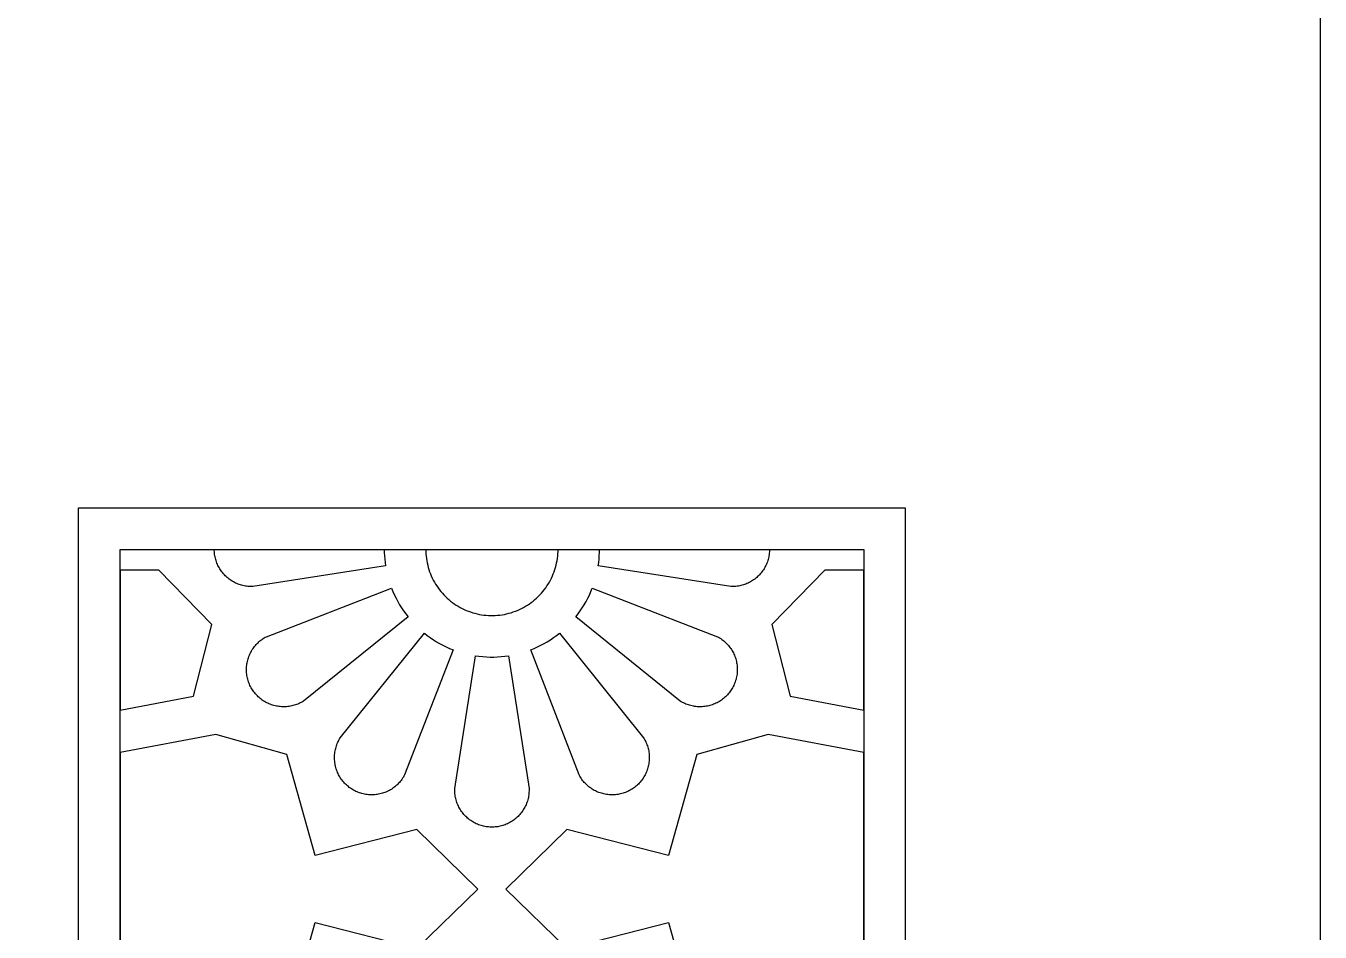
# Model space of a CAD drawing. Extents: x 0 to 1266, y 0 to 1438.
# Drawn here: x 954.5 to 1266.4, y 954.2 to 1172.4 of the extents above; entities that cross this region are included whole.
import ezdxf

# ---------------------------------------------------------------- set-up
doc = ezdxf.new("R2010")
doc.units = 0
doc.layers.add('Default_Layer', color=1, linetype='CONTINUOUS')

msp = doc.modelspace()

# ---------------------------------------------------------------- linework, layer by layer
at = {"layer": 'Default_Layer'}
for points in [[(0, 1438.2), (1266.43, 1438.2), (1266.43, 0), (0, 0), (0, 1438.2)], [(967.23, 1056.36), (1166.43, 1056.36), (1166.43, 381.84), (967.23, 381.84), (967.23, 1056.36)], [(977.23, 391.84), (977.23, 1046.36), (1156.43, 1046.36), (1156.43, 391.84), (977.23, 391.84)], [(994.94, 1010.96), (999.36, 1028.28), (986.59, 1041.36), (977.23, 1041.36), (977.23, 1007.62), (994.94, 1010.96)], [(1134.29, 1028.28), (1138.72, 1010.96), (1156.43, 1007.62), (1156.43, 1041.36), (1147.07, 1041.36), (1134.29, 1028.28)], [(1042.64, 1036.99), (1042.97, 1036.17), (1043.33, 1035.36), (1043.72, 1034.56), (1044.14, 1033.78), (1044.59, 1033), (1045.06, 1032.25), (1045.55, 1031.51), (1046.08, 1030.79), (1046.62, 1030.09), (1021.44, 1009.81), (1021.17, 1009.65), (1020.9, 1009.5), (1020.63, 1009.36), (1020.35, 1009.22), (1020.06, 1009.1), (1019.77, 1008.99), (1019.48, 1008.89), (1019.18, 1008.79), (1018.88, 1008.71), (1018.58, 1008.64), (1018.28, 1008.58), (1017.97, 1008.52), (1017.66, 1008.48), (1017.35, 1008.45), (1017.05, 1008.44), (1016.73, 1008.43), (1016.42, 1008.43), (1016.11, 1008.44), (1015.8, 1008.47), (1015.5, 1008.5), (1015.19, 1008.55), (1014.88, 1008.6), (1014.58, 1008.67), (1014.28, 1008.75), (1013.98, 1008.83), (1013.69, 1008.93), (1013.4, 1009.04), (1013.11, 1009.16), (1012.83, 1009.28), (1012.55, 1009.42), (1012.27, 1009.57), (1012, 1009.72), (1011.74, 1009.89), (1011.49, 1010.06), (1011.23, 1010.25), (1010.99, 1010.44), (1010.75, 1010.64), (1010.52, 1010.85), (1010.3, 1011.06), (1010.08, 1011.29), (1009.88, 1011.52), (1009.68, 1011.76), (1009.49, 1012), (1009.31, 1012.25), (1009.13, 1012.51), (1008.97, 1012.77), (1008.81, 1013.04), (1008.67, 1013.32), (1008.53, 1013.6), (1008.4, 1013.88), (1008.29, 1014.17), (1008.18, 1014.46), (1008.08, 1014.75), (1008, 1015.05), (1007.92, 1015.35), (1007.86, 1015.66), (1007.8, 1015.96), (1007.76, 1016.27), (1007.72, 1016.58), (1007.7, 1016.89), (1007.69, 1017.2), (1007.69, 1017.51), (1007.7, 1017.82), (1007.72, 1018.13), (1007.75, 1018.44), (1007.79, 1018.75), (1007.84, 1019.05), (1007.91, 1019.36), (1007.98, 1019.66), (1008.06, 1019.96), (1008.16, 1020.25), (1008.26, 1020.54), (1008.38, 1020.83), (1008.5, 1021.12), (1008.63, 1021.4), (1008.78, 1021.67), (1008.93, 1021.94), (1009.09, 1022.21), (1009.26, 1022.47), (1009.45, 1022.72), (1009.63, 1022.97), (1009.83, 1023.21), (1010.04, 1023.44), (1010.25, 1023.66), (1010.47, 1023.88), (1010.7, 1024.09), (1010.94, 1024.29), (1011.18, 1024.49), (1011.43, 1024.67), (1011.68, 1024.85), (1011.94, 1025.02), (1012.21, 1025.17), (1012.48, 1025.32), (1042.64, 1036.99)], [(1087.03, 1030.09), (1087.58, 1030.79), (1088.1, 1031.51), (1088.6, 1032.25), (1089.07, 1033), (1089.51, 1033.78), (1089.93, 1034.56), (1090.32, 1035.36), (1090.69, 1036.17), (1091.02, 1036.99), (1121.17, 1025.32), (1121.44, 1025.17), (1121.71, 1025.02), (1121.97, 1024.85), (1122.23, 1024.67), (1122.48, 1024.49), (1122.72, 1024.29), (1122.96, 1024.09), (1123.18, 1023.88), (1123.4, 1023.66), (1123.62, 1023.44), (1123.82, 1023.21), (1124.02, 1022.97), (1124.21, 1022.72), (1124.39, 1022.47), (1124.56, 1022.21), (1124.72, 1021.94), (1124.88, 1021.67), (1125.02, 1021.4), (1125.16, 1021.12), (1125.28, 1020.83), (1125.39, 1020.54), (1125.5, 1020.25), (1125.59, 1019.96), (1125.68, 1019.66), (1125.75, 1019.36), (1125.81, 1019.05), (1125.86, 1018.75), (1125.91, 1018.44), (1125.94, 1018.13), (1125.96, 1017.82), (1125.97, 1017.51), (1125.97, 1017.2), (1125.95, 1016.89), (1125.93, 1016.58), (1125.9, 1016.27), (1125.85, 1015.96), (1125.8, 1015.66), (1125.73, 1015.35), (1125.66, 1015.05), (1125.57, 1014.75), (1125.48, 1014.46), (1125.37, 1014.17), (1125.25, 1013.88), (1125.13, 1013.6), (1124.99, 1013.32), (1124.84, 1013.04), (1124.69, 1012.77), (1124.52, 1012.51), (1124.35, 1012.25), (1124.17, 1012), (1123.98, 1011.76), (1123.78, 1011.52), (1123.57, 1011.29), (1123.36, 1011.06), (1123.13, 1010.85), (1122.9, 1010.64), (1122.67, 1010.44), (1122.42, 1010.25), (1122.17, 1010.06), (1121.91, 1009.89), (1121.65, 1009.72), (1121.38, 1009.57), (1121.11, 1009.42), (1120.83, 1009.28), (1120.55, 1009.16), (1120.26, 1009.04), (1119.97, 1008.93), (1119.67, 1008.83), (1119.38, 1008.75), (1119.08, 1008.67), (1118.77, 1008.6), (1118.47, 1008.55), (1118.16, 1008.5), (1117.85, 1008.47), (1117.54, 1008.44), (1117.23, 1008.43), (1116.92, 1008.43), (1116.61, 1008.44), (1116.3, 1008.45), (1115.99, 1008.48), (1115.68, 1008.52), (1115.38, 1008.58), (1115.07, 1008.64), (1114.77, 1008.71), (1114.47, 1008.79), (1114.18, 1008.89), (1113.88, 1008.99), (1113.59, 1009.1), (1113.31, 1009.22), (1113.03, 1009.36), (1112.75, 1009.5), (1112.48, 1009.65), (1112.22, 1009.81), (1087.03, 1030.09)], [(1050.56, 1026.15), (1051.26, 1025.61), (1051.98, 1025.09), (1052.72, 1024.59), (1053.47, 1024.12), (1054.24, 1023.67), (1055.03, 1023.26), (1055.83, 1022.86), (1056.64, 1022.5), (1057.46, 1022.17), (1045.79, 992.02), (1045.64, 991.74), (1045.49, 991.48), (1045.32, 991.21), (1045.14, 990.96), (1044.96, 990.71), (1044.76, 990.47), (1044.56, 990.23), (1044.35, 990), (1044.13, 989.78), (1043.91, 989.57), (1043.67, 989.36), (1043.43, 989.17), (1043.19, 988.98), (1042.94, 988.8), (1042.68, 988.62), (1042.41, 988.46), (1042.14, 988.31), (1041.87, 988.17), (1041.59, 988.03), (1041.3, 987.91), (1041.01, 987.79), (1040.72, 987.69), (1040.43, 987.59), (1040.13, 987.51), (1039.82, 987.44), (1039.52, 987.37), (1039.21, 987.32), (1038.91, 987.28), (1038.6, 987.25), (1038.29, 987.23), (1037.98, 987.22), (1037.67, 987.22), (1037.36, 987.23), (1037.05, 987.26), (1036.74, 987.29), (1036.43, 987.33), (1036.13, 987.39), (1035.82, 987.45), (1035.52, 987.53), (1035.22, 987.61), (1034.93, 987.71), (1034.64, 987.82), (1034.35, 987.93), (1034.06, 988.06), (1033.79, 988.2), (1033.51, 988.34), (1033.24, 988.5), (1032.98, 988.66), (1032.72, 988.84), (1032.47, 989.02), (1032.23, 989.21), (1031.99, 989.41), (1031.76, 989.62), (1031.53, 989.83), (1031.32, 990.05), (1031.11, 990.28), (1030.91, 990.52), (1030.72, 990.77), (1030.53, 991.02), (1030.36, 991.27), (1030.19, 991.54), (1030.04, 991.8), (1029.89, 992.08), (1029.75, 992.36), (1029.62, 992.64), (1029.51, 992.93), (1029.4, 993.22), (1029.3, 993.51), (1029.21, 993.81), (1029.14, 994.11), (1029.07, 994.41), (1029.02, 994.72), (1028.97, 995.03), (1028.94, 995.34), (1028.91, 995.65), (1028.9, 995.96), (1028.9, 996.27), (1028.9, 996.58), (1028.92, 996.89), (1028.95, 997.2), (1028.99, 997.5), (1029.04, 997.81), (1029.11, 998.11), (1029.18, 998.42), (1029.26, 998.71), (1029.35, 999.01), (1029.46, 999.3), (1029.57, 999.59), (1029.69, 999.88), (1029.83, 1000.16), (1029.97, 1000.43), (1030.12, 1000.71), (1030.28, 1000.97), (1050.56, 1026.15)], [(1076.19, 1022.17), (1077.02, 1022.5), (1077.83, 1022.86), (1078.63, 1023.26), (1079.41, 1023.67), (1080.18, 1024.12), (1080.94, 1024.59), (1081.67, 1025.09), (1082.39, 1025.61), (1083.1, 1026.15), (1103.37, 1000.97), (1103.53, 1000.71), (1103.69, 1000.43), (1103.83, 1000.16), (1103.96, 999.88), (1104.09, 999.59), (1104.2, 999.3), (1104.3, 999.01), (1104.39, 998.71), (1104.48, 998.42), (1104.55, 998.11), (1104.61, 997.81), (1104.66, 997.5), (1104.7, 997.2), (1104.73, 996.89), (1104.75, 996.58), (1104.76, 996.27), (1104.76, 995.96), (1104.74, 995.65), (1104.72, 995.34), (1104.69, 995.03), (1104.64, 994.72), (1104.58, 994.41), (1104.52, 994.11), (1104.44, 993.81), (1104.35, 993.51), (1104.26, 993.22), (1104.15, 992.93), (1104.03, 992.64), (1103.9, 992.36), (1103.77, 992.08), (1103.62, 991.8), (1103.46, 991.54), (1103.3, 991.27), (1103.12, 991.02), (1102.94, 990.77), (1102.75, 990.52), (1102.55, 990.28), (1102.34, 990.05), (1102.12, 989.83), (1101.9, 989.62), (1101.67, 989.41), (1101.43, 989.21), (1101.19, 989.02), (1100.93, 988.84), (1100.68, 988.66), (1100.41, 988.5), (1100.14, 988.34), (1099.87, 988.2), (1099.59, 988.06), (1099.31, 987.93), (1099.02, 987.82), (1098.73, 987.71), (1098.43, 987.61), (1098.13, 987.53), (1097.83, 987.45), (1097.53, 987.39), (1097.22, 987.33), (1096.92, 987.29), (1096.61, 987.26), (1096.3, 987.23), (1095.99, 987.22), (1095.68, 987.22), (1095.37, 987.23), (1095.06, 987.25), (1094.75, 987.28), (1094.44, 987.32), (1094.14, 987.37), (1093.83, 987.44), (1093.53, 987.51), (1093.23, 987.59), (1092.93, 987.69), (1092.64, 987.79), (1092.35, 987.91), (1092.07, 988.03), (1091.79, 988.17), (1091.51, 988.31), (1091.24, 988.46), (1090.98, 988.62), (1090.72, 988.8), (1090.47, 988.98), (1090.22, 989.17), (1089.98, 989.36), (1089.75, 989.57), (1089.52, 989.78), (1089.31, 990), (1089.1, 990.23), (1088.89, 990.47), (1088.7, 990.71), (1088.51, 990.96), (1088.34, 991.21), (1088.17, 991.48), (1088.01, 991.74), (1087.86, 992.02), (1076.19, 1022.17)], [(1062.84, 1020.73), (1063.72, 1020.6), (1064.61, 1020.51), (1065.49, 1020.45), (1066.38, 1020.42), (1067.27, 1020.42), (1068.16, 1020.45), (1069.05, 1020.51), (1069.93, 1020.6), (1070.81, 1020.73), (1075.78, 988.78), (1075.79, 988.47), (1075.79, 988.16), (1075.77, 987.85), (1075.75, 987.54), (1075.71, 987.23), (1075.66, 986.92), (1075.61, 986.62), (1075.54, 986.31), (1075.46, 986.01), (1075.37, 985.72), (1075.27, 985.42), (1075.17, 985.13), (1075.05, 984.84), (1074.92, 984.56), (1074.78, 984.28), (1074.63, 984.01), (1074.47, 983.74), (1074.31, 983.48), (1074.13, 983.23), (1073.95, 982.98), (1073.75, 982.73), (1073.55, 982.5), (1073.34, 982.27), (1073.13, 982.04), (1072.9, 981.83), (1072.67, 981.62), (1072.43, 981.42), (1072.19, 981.23), (1071.93, 981.05), (1071.68, 980.88), (1071.41, 980.72), (1071.14, 980.56), (1070.87, 980.42), (1070.59, 980.28), (1070.3, 980.16), (1070.02, 980.04), (1069.72, 979.94), (1069.43, 979.84), (1069.13, 979.76), (1068.83, 979.68), (1068.53, 979.62), (1068.22, 979.56), (1067.91, 979.52), (1067.6, 979.49), (1067.29, 979.47), (1066.98, 979.46), (1066.67, 979.46), (1066.36, 979.47), (1066.05, 979.49), (1065.74, 979.52), (1065.44, 979.56), (1065.13, 979.62), (1064.83, 979.68), (1064.53, 979.76), (1064.23, 979.84), (1063.93, 979.94), (1063.64, 980.04), (1063.35, 980.16), (1063.07, 980.28), (1062.79, 980.42), (1062.51, 980.56), (1062.24, 980.72), (1061.98, 980.88), (1061.72, 981.05), (1061.47, 981.23), (1061.22, 981.42), (1060.98, 981.62), (1060.75, 981.83), (1060.53, 982.04), (1060.31, 982.27), (1060.1, 982.5), (1059.9, 982.73), (1059.71, 982.98), (1059.52, 983.23), (1059.35, 983.48), (1059.18, 983.74), (1059.02, 984.01), (1058.88, 984.28), (1058.74, 984.56), (1058.61, 984.84), (1058.49, 985.13), (1058.38, 985.42), (1058.28, 985.72), (1058.19, 986.01), (1058.12, 986.31), (1058.05, 986.62), (1057.99, 986.92), (1057.94, 987.23), (1057.91, 987.54), (1057.88, 987.85), (1057.87, 988.16), (1057.87, 988.47), (1057.87, 988.78), (1062.84, 1020.73)], [(1017.44, 996.97), (1000.27, 1001.79), (977.23, 997.44), (977.23, 931.64), (1000.27, 927.3), (1017.44, 932.12), (1024.27, 956.45), (1048.75, 950.19), (1063.44, 964.54), (1048.75, 978.89), (1024.27, 972.64), (1017.44, 996.97)], [(1084.9, 978.89), (1070.21, 964.54), (1084.9, 950.19), (1109.39, 956.45), (1116.22, 932.12), (1133.38, 927.3), (1156.43, 931.64), (1156.43, 997.44), (1133.38, 1001.79), (1116.22, 996.97), (1109.39, 972.64), (1084.9, 978.89)]]:
    msp.add_lwpolyline(points, close=True, dxfattribs=at)
for points in [[(1040.89, 1046.36), (1040.9, 1045.56), (1040.94, 1044.76), (1041, 1043.96), (1041.08, 1043.17), (1041.19, 1042.37), (1009.25, 1037.4), (1008.94, 1037.4), (1008.63, 1037.4), (1008.33, 1037.41), (1008.02, 1037.44), (1007.71, 1037.47), (1007.41, 1037.52), (1007.11, 1037.58), (1006.81, 1037.64), (1006.51, 1037.72), (1006.22, 1037.8), (1005.93, 1037.9), (1005.64, 1038.01), (1005.35, 1038.12), (1005.07, 1038.25), (1004.8, 1038.38), (1004.53, 1038.53), (1004.26, 1038.68), (1004, 1038.85), (1003.75, 1039.02), (1003.5, 1039.2), (1003.25, 1039.39), (1003.02, 1039.59), (1002.79, 1039.79), (1002.57, 1040), (1002.35, 1040.22), (1002.15, 1040.45), (1001.95, 1040.69), (1001.76, 1040.93), (1001.58, 1041.17), (1001.4, 1041.43), (1001.24, 1041.69), (1001.08, 1041.95), (1000.94, 1042.22), (1000.8, 1042.5), (1000.67, 1042.78), (1000.55, 1043.06), (1000.45, 1043.35), (1000.35, 1043.64), (1000.26, 1043.93), (1000.18, 1044.23), (1000.11, 1044.53), (1000.06, 1044.83), (1000.01, 1045.13), (999.97, 1045.44), (999.95, 1045.75), (999.93, 1046.05), (999.92, 1046.36)], [(1050.89, 1046.36), (1050.9, 1045.81), (1050.92, 1045.26), (1050.97, 1044.71), (1051.04, 1044.16), (1051.12, 1043.62), (1051.23, 1043.08), (1051.35, 1042.54), (1051.49, 1042.01), (1051.65, 1041.49), (1051.83, 1040.96), (1052.02, 1040.45), (1052.23, 1039.94), (1052.46, 1039.44), (1052.71, 1038.95), (1052.98, 1038.47), (1053.26, 1037.99), (1053.55, 1037.53), (1053.87, 1037.08), (1054.19, 1036.64), (1054.54, 1036.21), (1054.9, 1035.79), (1055.27, 1035.38), (1055.65, 1034.99), (1056.05, 1034.61), (1056.46, 1034.25), (1056.89, 1033.9), (1057.32, 1033.56), (1057.77, 1033.24), (1058.23, 1032.93), (1058.7, 1032.65), (1059.18, 1032.37), (1059.66, 1032.12), (1060.16, 1031.88), (1060.66, 1031.66), (1061.17, 1031.45), (1061.69, 1031.27), (1062.22, 1031.1), (1062.75, 1030.95), (1063.28, 1030.82), (1063.82, 1030.7), (1064.36, 1030.61), (1064.91, 1030.53), (1065.45, 1030.48), (1066, 1030.44), (1066.55, 1030.42), (1067.1, 1030.42), (1067.65, 1030.44), (1068.2, 1030.48), (1068.75, 1030.53), (1069.29, 1030.61), (1069.84, 1030.7), (1070.38, 1030.82), (1070.91, 1030.95), (1071.44, 1031.1), (1071.96, 1031.27), (1072.48, 1031.45), (1072.99, 1031.66), (1073.5, 1031.88), (1073.99, 1032.12), (1074.48, 1032.37), (1074.96, 1032.65), (1075.43, 1032.93), (1075.88, 1033.24), (1076.33, 1033.56), (1076.77, 1033.9), (1077.19, 1034.25), (1077.6, 1034.61), (1078, 1034.99), (1078.39, 1035.38), (1078.76, 1035.79), (1079.12, 1036.21), (1079.46, 1036.64), (1079.79, 1037.08), (1080.1, 1037.53), (1080.4, 1037.99), (1080.68, 1038.47), (1080.94, 1038.95), (1081.19, 1039.44), (1081.42, 1039.94), (1081.63, 1040.45), (1081.83, 1040.96), (1082.01, 1041.49), (1082.17, 1042.01), (1082.31, 1042.54), (1082.43, 1043.08), (1082.53, 1043.62), (1082.62, 1044.16), (1082.68, 1044.71), (1082.73, 1045.26), (1082.76, 1045.81), (1082.77, 1046.36)], [(1133.73, 1046.36), (1133.73, 1046.05), (1133.71, 1045.75), (1133.68, 1045.44), (1133.65, 1045.13), (1133.6, 1044.83), (1133.54, 1044.53), (1133.47, 1044.23), (1133.4, 1043.93), (1133.31, 1043.64), (1133.21, 1043.35), (1133.1, 1043.06), (1132.98, 1042.78), (1132.86, 1042.5), (1132.72, 1042.22), (1132.57, 1041.95), (1132.42, 1041.69), (1132.25, 1041.43), (1132.08, 1041.17), (1131.9, 1040.93), (1131.71, 1040.69), (1131.51, 1040.45), (1131.3, 1040.22), (1131.09, 1040), (1130.87, 1039.79), (1130.64, 1039.59), (1130.4, 1039.39), (1130.16, 1039.2), (1129.91, 1039.02), (1129.66, 1038.85), (1129.4, 1038.68), (1129.13, 1038.53), (1128.86, 1038.38), (1128.58, 1038.25), (1128.3, 1038.12), (1128.02, 1038.01), (1127.73, 1037.9), (1127.44, 1037.8), (1127.14, 1037.72), (1126.85, 1037.64), (1126.55, 1037.58), (1126.24, 1037.52), (1125.94, 1037.47), (1125.64, 1037.44), (1125.33, 1037.41), (1125.02, 1037.4), (1124.72, 1037.4), (1124.41, 1037.4), (1092.46, 1042.37), (1092.57, 1043.17), (1092.66, 1043.96), (1092.72, 1044.76), (1092.76, 1045.56), (1092.77, 1046.36)]]:
    msp.add_lwpolyline(points, dxfattribs=at)

doc.saveas('drawing.dxf')
